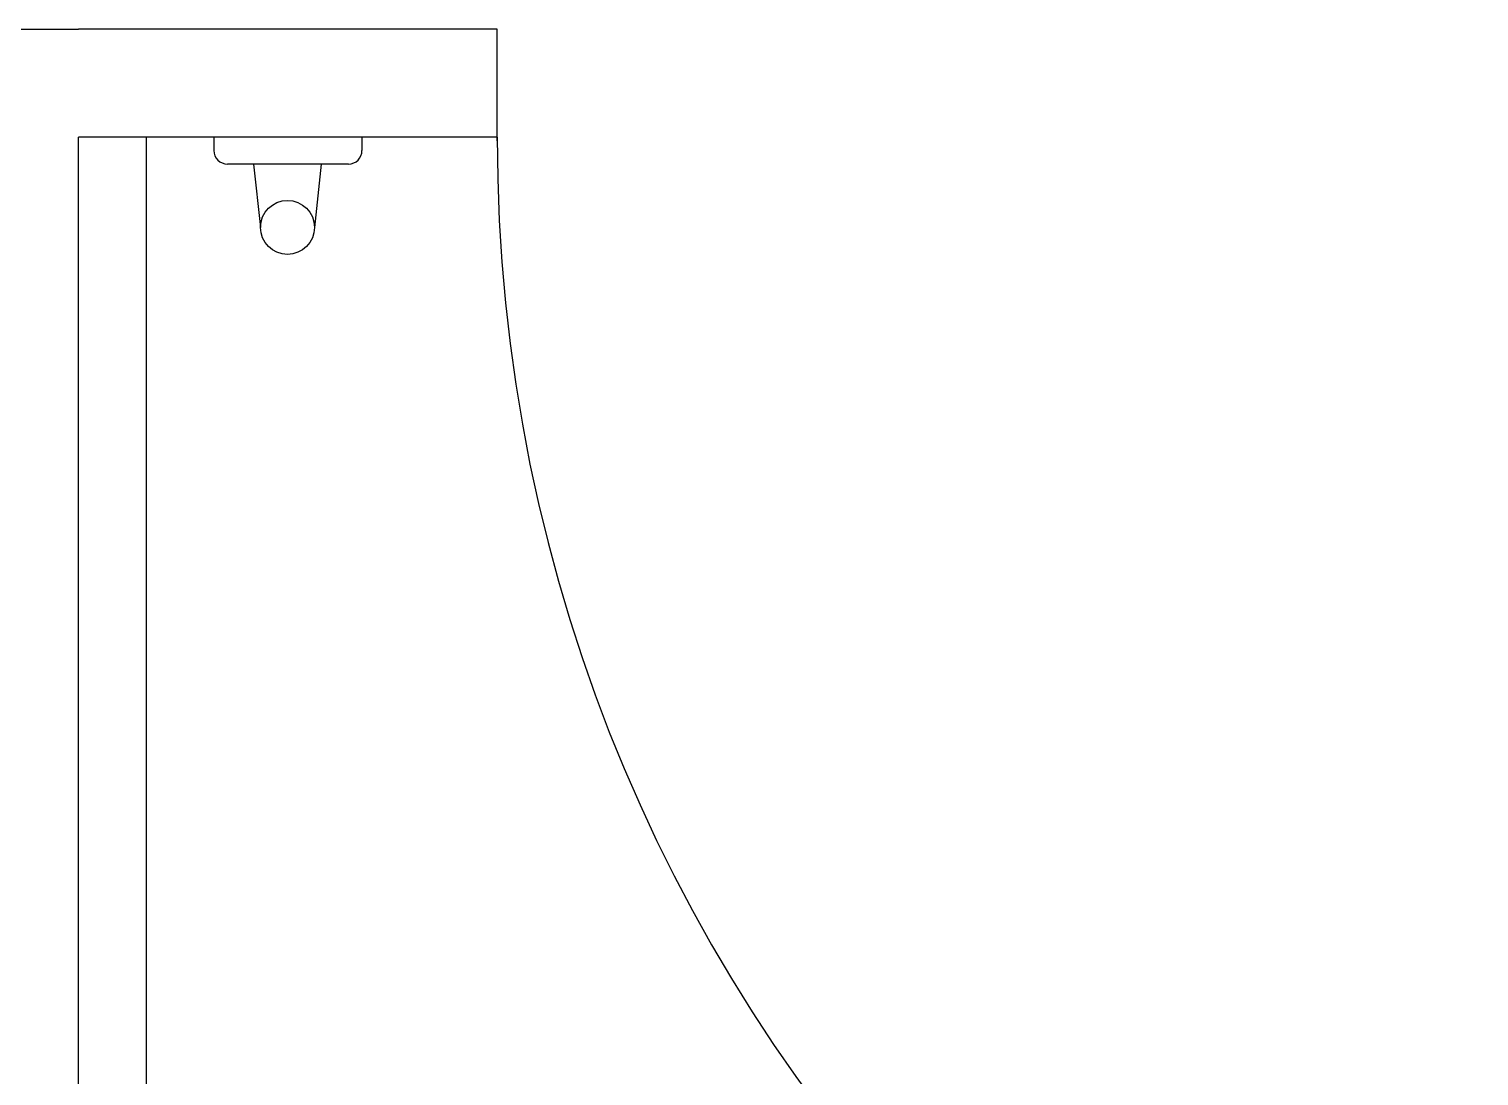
# Model space of a CAD drawing. Header units: inches. Extents: x 542787 to 543192, y 9574025 to 9574373.
# Drawn here: x 543039.728 to 543040.265, y 9574110.862 to 9574111.25 of the extents above; entities that cross this region are included whole.
import ezdxf

# ---------------------------------------------------------------- set-up
doc = ezdxf.new("R2010")
doc.units = ezdxf.units.IN
doc.header["$MEASUREMENT"] = 0
doc.layers.add('I-ARQ', color=8, linetype='Continuous')

msp = doc.modelspace()

# ---------------------------------------------------------------- linework, layer by layer
at = {"layer": 'I-ARQ'}
for p, q in [((543039.71601, 9574111.25011), (543039.74601, 9574111.25011)), ((543039.90101, 9574111.25011), (543039.74601, 9574111.25011)), ((543039.90101, 9574111.20873), (543039.90101, 9574111.25011)), ((543039.74601, 9574109.85011), (543039.74601, 9574111.21011)), ((543039.90101, 9574111.21011), (543039.74601, 9574111.21011)), ((543039.77101, 9574111.21011), (543039.77101, 9574109.85011)), ((543039.79609, 9574111.21011), (543039.79609, 9574111.20511)), ((543039.85092, 9574111.21011), (543039.79609, 9574111.21011)), ((543039.85092, 9574111.21011), (543039.85092, 9574111.20511)), ((543039.84592, 9574111.20011), (543039.80109, 9574111.20011)), ((543039.81081, 9574111.20011), (543039.81334, 9574111.17665)), ((543039.83586, 9574111.20011), (543039.83334, 9574111.17665))]:
    msp.add_line(p, q, dxfattribs=at)
msp.add_circle((543039.82334, 9574111.17665), 0.01, dxfattribs=at)
for centre, radius, start, end in [((543039.80109, 9574111.20511), 0.005, 180, 270), ((543039.84592, 9574111.20511), 0.005, 270, 0), ((543040.50259, 9574111.20984), 0.60159, 179.97416, 269.84895)]:
    msp.add_arc(centre, radius, start, end, dxfattribs=at)

doc.saveas('drawing.dxf')
